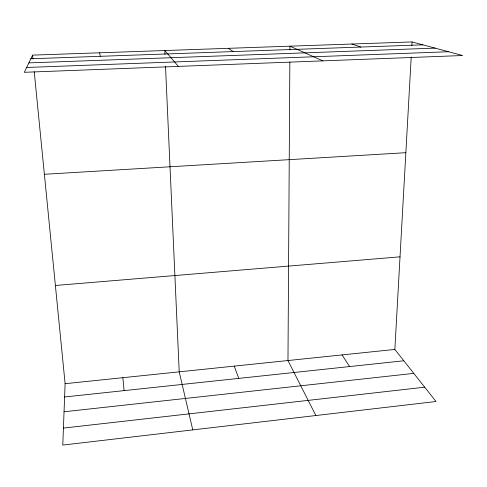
<?xml version="1.0" encoding="UTF-8"?>
<svg xmlns="http://www.w3.org/2000/svg" width="487" height="487" viewBox="0 0 487 487"><rect width="100%" height="100%" fill="white"/><g stroke="black" fill="none" stroke-linecap="round" stroke-linejoin="round"><path stroke-width="0.73" d="M289.844 62.019L287.975 360.538L315.856 415.533M289.917 49.948L289.942 46.18L322.875 60.875M34.224 71.717L65.112 383.695L62.78 445.069L436.023 401.501L394.847 349.435L411.205 57.04M411.838 45.705L412.045 41.931L32.58 55.128L24.35 72.301L462.65 55.518L412.045 41.931M63.426 428.085L424.707 387.195M64.047 411.771L413.78 373.377M64.607 396.972L403.82 360.782M65.112 383.695L394.847 349.435M55.39 285.485L400.028 256.832M44.378 174.285L405.854 152.693M28.861 62.89L435.08 48.116M26.663 67.474L448.551 51.738M30.833 58.775L422.911 44.847M351.827 44.025L360.837 47.056M228.226 48.323L233.255 51.585M178.394 66.402L164.807 50.526L164.977 54.294M342.044 354.92L349.599 366.565M234.235 366.121L238.776 378.387M192.767 429.899L179.21 371.837L165.513 66.354M99.616 52.797L100.255 56.309M32.58 55.128L32.952 58.897M122.852 377.693L124.112 390.623"/></g></svg>
